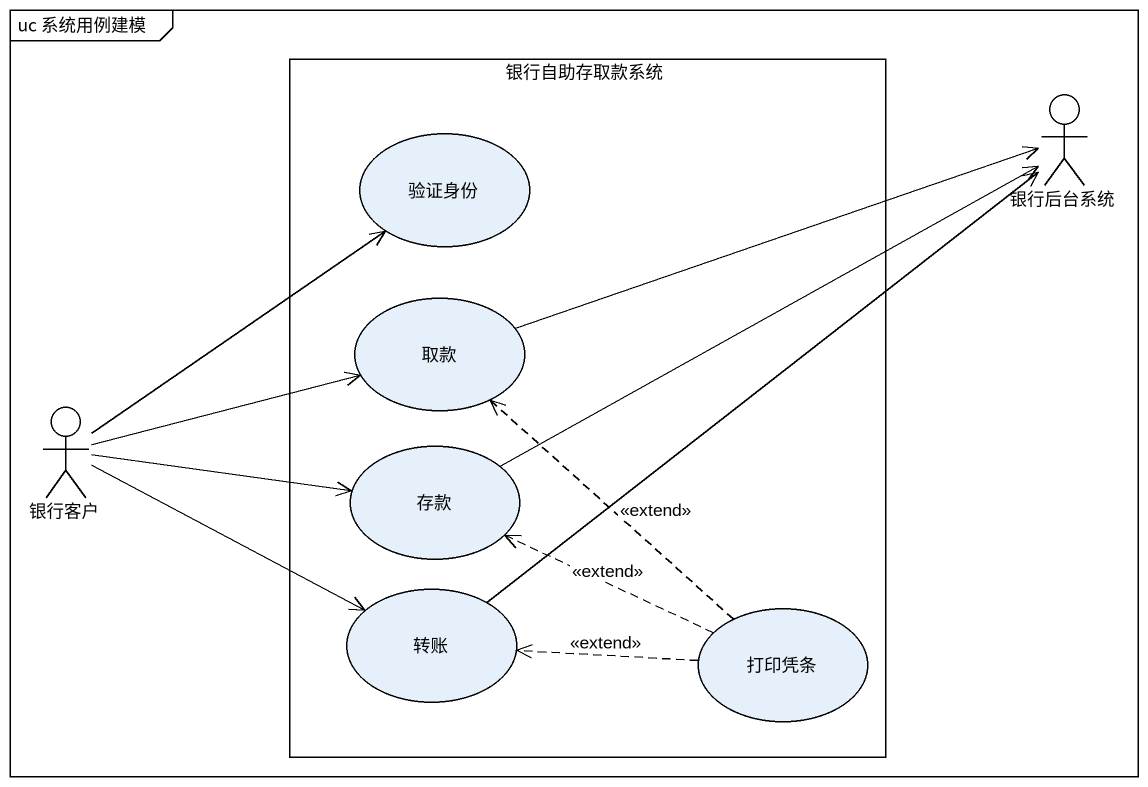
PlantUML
@startuml
mainframe uc 系统用例建模
rectangle 银行自助存取款系统 {
  usecase 验证身份
  usecase 取款
  usecase 存款
  usecase 转账
  usecase 打印凭条
}
actor 银行后台系统
actor 银行客户
取款 -right-> 银行后台系统
银行客户 -up-> 验证身份
银行客户 -right-> 取款
银行客户 -right-> 存款
银行客户 -right-> 转账
存款 -right-> 银行后台系统
转账 -up-> 银行后台系统
打印凭条 .up.> 取款 : <<extend>>
打印凭条 .left.> 存款 : <<extend>>
打印凭条 .left.> 转账 : <<extend>>
@enduml
